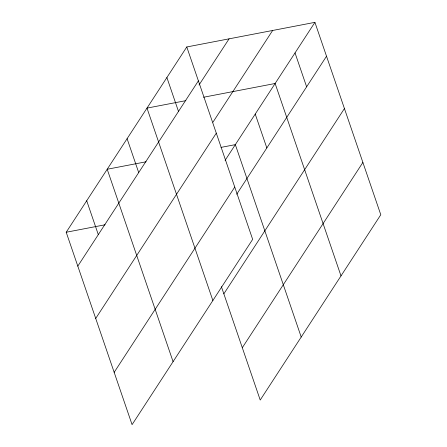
<?xml version="1.0" encoding="UTF-8"?>
<svg xmlns="http://www.w3.org/2000/svg" width="447" height="447" viewBox="0 0 447 447"><rect width="100%" height="100%" fill="white"/><g stroke="black" fill="none" stroke-linecap="round" stroke-linejoin="round"><path stroke-width="0.67" d="M186.785 46.963L252.661 239.368L132.077 424.65L66.206 232.25L186.785 46.963L314.923 22.35L380.794 214.75L260.215 400.037L221.388 286.633M77.806 266.133L198.39 80.851M199.038 84.986L229.071 38.844M212.951 122.187L272.636 30.474M95.719 318.443L216.298 133.161M225.087 160.384L314.923 22.35M114.169 372.34L234.753 187.058M236.686 194.272L326.522 56.233M223.852 293.83L344.43 108.548M242.302 347.721L362.886 162.44M185.868 100.642L146.996 108.107L212.867 300.513M203.575 97.239L275.128 83.494L341 275.894M146.08 161.786L107.202 169.251L173.078 361.657M221.014 147.387L235.334 144.638L301.211 337.038M66.206 232.25L105.079 224.78M295.026 52.919L306.625 86.807M255.231 114.063L266.831 147.951M166.893 77.538L178.493 111.42M127.099 138.682L138.699 172.564M86.707 200.748L98.306 234.636"/></g></svg>
